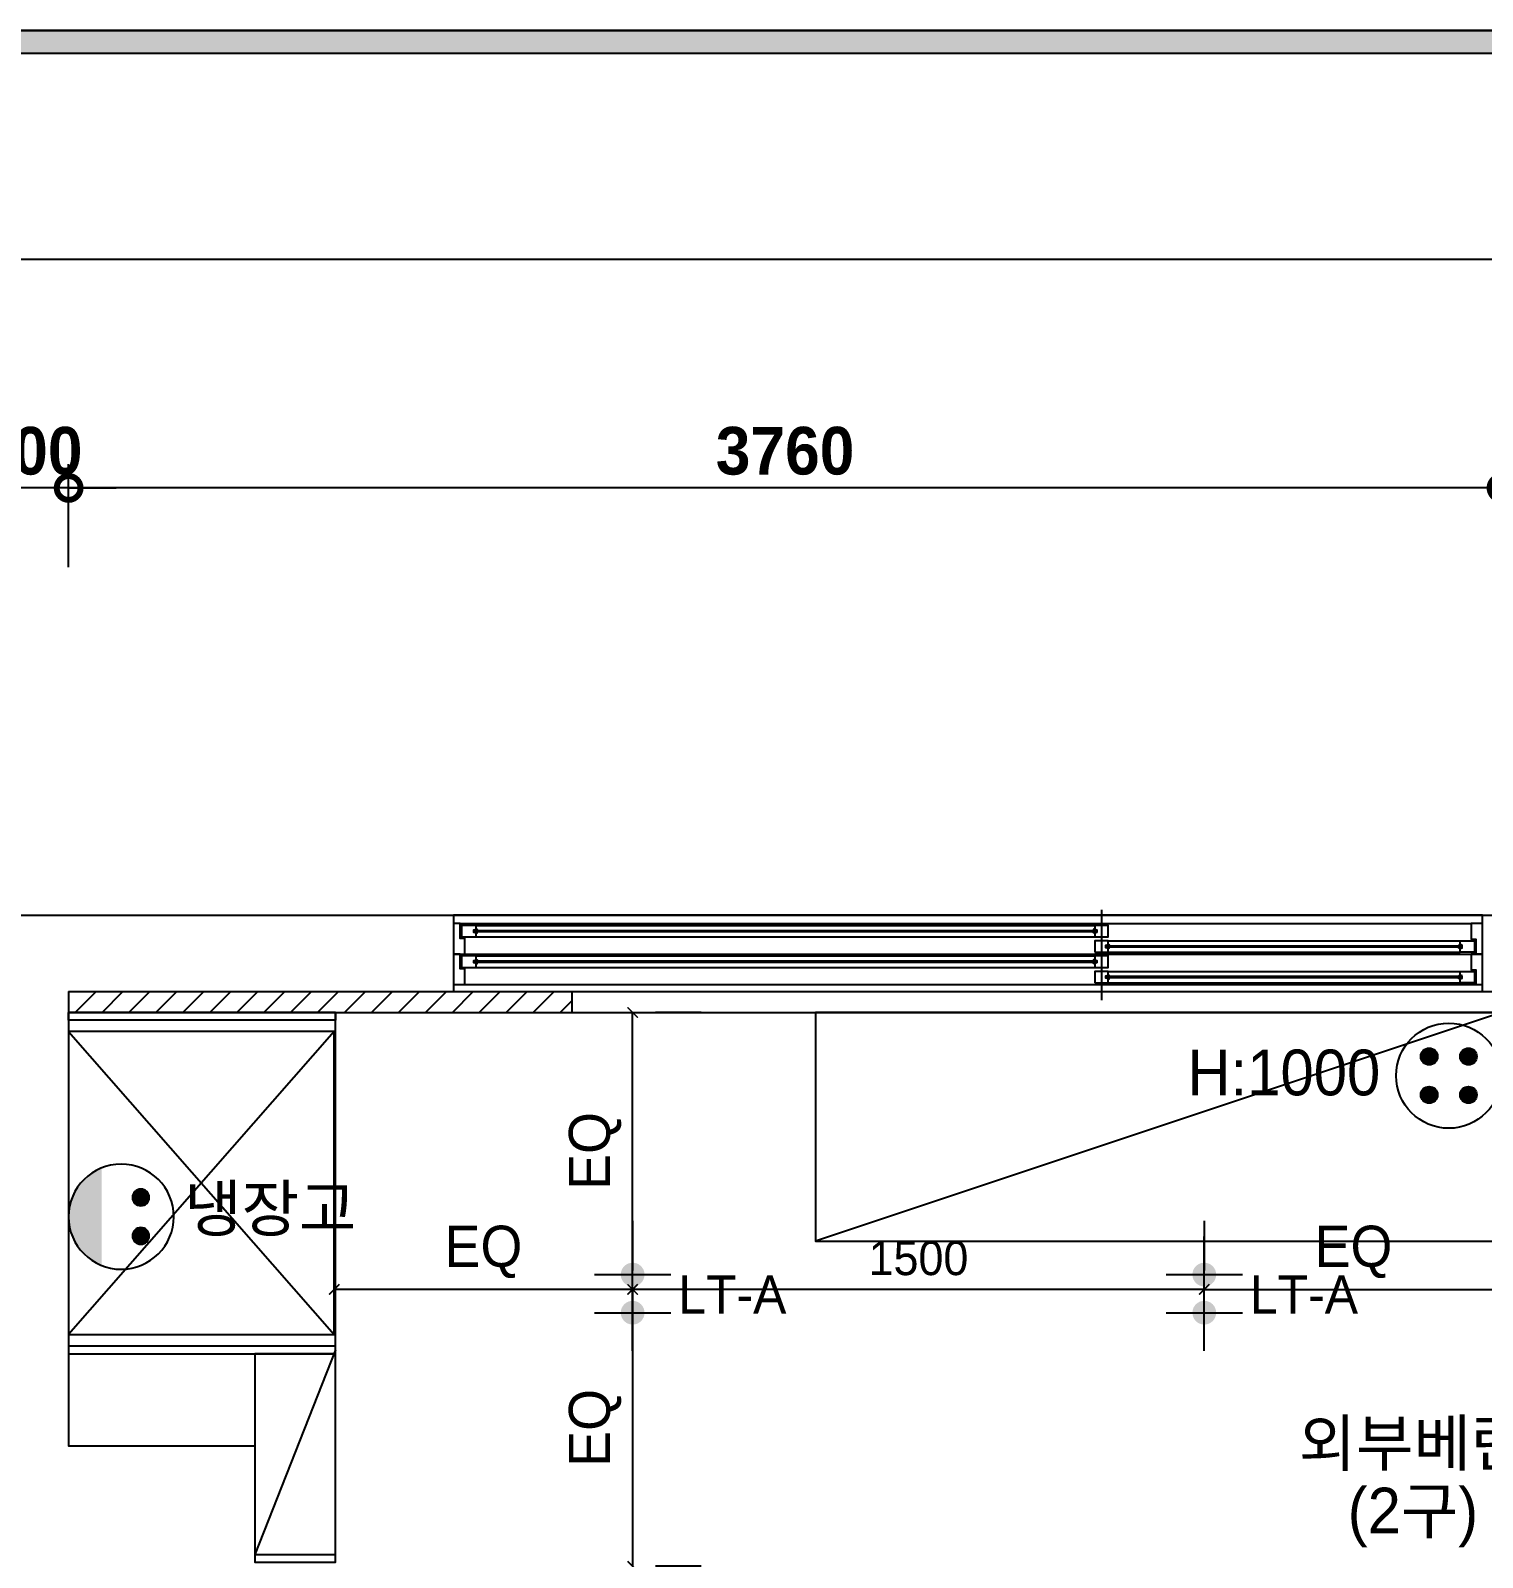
# Model space of a CAD drawing. Header units: inches. Extents: x 4138 to 127072, y -26315 to 43858.
# Drawn here: x 67439 to 71249, y 19068 to 23074 of the extents above; entities that cross this region are included whole.
import ezdxf
from ezdxf.enums import TextEntityAlignment as Align

# ---------------------------------------------------------------- set-up
doc = ezdxf.new("R2010")
doc.units = ezdxf.units.IN
doc.header["$LTSCALE"] = 50
doc.header["$MEASUREMENT"] = 0
for name, color, linetype in [('0-LINE', 7, 'Continuous'), ('02-WAL', 2, 'Continuous'), ('03-WAL NEW', 3, 'Continuous'), ('04-WIN', 4, 'Continuous'), ('06-FUR', 6, 'Continuous'), ('06-LIGHT', 4, 'Continuous'), ('07-DIM', 5, 'Continuous'), ('07-DIM WAL', 5, 'Continuous'), ('FORM(YOURNAME)-11', 1, 'Continuous'), ('RC-LIGHT', 7, 'Continuous'), ('설비', 7, 'Continuous')]:
    doc.layers.add(name, color=color, linetype=linetype)
doc.styles.add('YOURNAME', font='HY울릉도M.TTF')
doc.styles.add('넥슨고딕', font='')
doc.styles.add('코레일둥고', font='Korail_Round_Gothic_Medium.ttf')
doc.styles.get('넥슨고딕').set_extended_font_data('NEXON Lv1 Gothic Bold', bold=True)
doc.dimstyles.new('50', dxfattribs={"dimscale": 50, "dimtxt": 2.5, "dimasz": 2.5, "dimexe": 1.25, "dimexo": 2, "dimtad": 1, "dimdec": 0, "dimtxsty": '넥슨고딕', "dimblk": 'DOTSMALL', "dimcen": 2.5, "dimclrd": 1, "dimclre": 1, "dimclrt": 2, "dimadec": 0, "dimazin": 0, "dimtfac": 1, "dimtdec": 0, "dimtix": 1, "dimtmove": 0, "dimatfit": 3, "dimldrblk": 'DOTSMALL', "dimfxl": 1.25, "dimarcsym": 0})
doc.dimstyles.new('YOURNAME-50', dxfattribs={"dimscale": 50, "dimtxt": 1.8, "dimasz": 0.9, "dimexe": 1, "dimexo": 3, "dimgap": 0.7, "dimtad": 1, "dimdec": 0, "dimzin": 0, "dimdsep": 46, "dimtxsty": 'YOURNAME', "dimblk": 'ARCHTICK', "dimcen": 0, "dimclrd": 1, "dimclre": 1, "dimclrt": 7, "dimadec": 0, "dimazin": 0, "dimtfac": 1, "dimtdec": 0, "dimtix": 1, "dimtmove": 2, "dimatfit": 3, "dimldrblk": 'ARCHTICK', "dimfxl": 1, "dimtolj": 1, "dimtzin": 0, "dimarcsym": 0})
doc.dimstyles.new('YOURNAME-60', dxfattribs={"dimscale": 60, "dimtxt": 1.8, "dimasz": 0.9, "dimexe": 1, "dimexo": 3, "dimgap": 0.7, "dimtad": 1, "dimdec": 0, "dimzin": 0, "dimdsep": 46, "dimtxsty": 'YOURNAME', "dimblk": 'ARCHTICK', "dimcen": 0, "dimclrd": 1, "dimclre": 1, "dimclrt": 7, "dimadec": 0, "dimazin": 0, "dimtfac": 1, "dimtdec": 0, "dimtix": 1, "dimtmove": 2, "dimatfit": 3, "dimldrblk": 'ARCHTICK', "dimfxl": 1, "dimtolj": 1, "dimtzin": 0, "dimarcsym": 0})

# ---------------------------------------------------------------- blocks, each defined once
blk = doc.blocks.new('FORM-PLAN')
at = {"layer": 'FORM(YOURNAME)-11'}
h = blk.add_hatch(color=256, dxfattribs=at)
h.dxf.hatch_style = 1
h.paths.add_polyline_path([(-71444, 55115), (10556, 55115), (10556, 54915), (-71444, 54915)])
h.paths.add_polyline_path([(-71444, -2085), (10556, -2085), (10556, -2285), (-71444, -2285)])
at = {"layer": 'Defpoints', "color": 158}
for points in [[(-71444, -2285), (10556, -2285), (10556, 55115), (-71444, 55115)], [(-69444, 53115), (-64, 53115), (-64, 1215), (-69444, 1215)]]:
    blk.add_lwpolyline(points, close=True, dxfattribs=at)
at = {"layer": 'FORM(YOURNAME)-11'}
blk.add_lwpolyline([(-71444, 55115), (10556, 55115), (10556, 54915), (-71444, 54915)], close=True, dxfattribs=at)
at = {"layer": 'FORM(YOURNAME)-11', "color": 3, "style": 'YOURNAME'}
for tag, height, p in [('1', 450, (9905, 18188)), ('2', 450, (9905, 17544)), ('3', 450, (9905, 16257)), ('4', 450, (9905, 14326)), ('5', 515, (9905, 12009)), ('6', 515, (9905, 9757)), ('7', 515, (9905, 7504)), ('8', 515, (9905, 5252)), ('9', 515, (9905, 2999)), ('10', 515, (5655, 811)), ('11', 515, (9905, 747)), ('12', 515, (5655, -1441)), ('13', 515, (9905, -1441))]:
    blk.add_attdef(tag, text='', height=height, dxfattribs=at).set_placement(p, align=Align.MIDDLE_RIGHT)
blk = doc.blocks.new('_DOTSMALL')
at = {"color": 0, "linetype": 'ByBlock', "const_width": 0.5}
blk.add_lwpolyline([(-0.0625, 0, 1), (0.0625, 0, 1)], format="xyb", close=True, dxfattribs=at)
blk = doc.blocks.new('*D48')
at = {"layer": '07-DIM', "color": 1, "lineweight": -2, "transparency": 16777216}
for p, q in [((67538.9, 21666.1), (67538.9, 21936.5)), ((71298.9, 21666.1), (71298.9, 21936.5)), ((71298.9, 21874), (67538.9, 21874))]:
    blk.add_line(p, q, dxfattribs=at)
at = {"layer": 'Defpoints', "color": 0, "transparency": 16777216}
for p in [(67538.9, 21874), (67538.9, 21566.1), (71298.9, 21566.1)]:
    blk.add_point(p, dxfattribs=at)
at = {"layer": '07-DIM', "color": 1, "lineweight": -2, "transparency": 16777216, "xscale": 125, "yscale": 125, "zscale": 125, "rotation": 180}
blk.add_blockref('_DOTSMALL', (67538.9, 21874), dxfattribs=at)
at = {"layer": '07-DIM', "color": 1, "lineweight": -2, "transparency": 16777216, "xscale": 125, "yscale": 125, "zscale": 125}
blk.add_blockref('_DOTSMALL', (71298.9, 21874), dxfattribs=at)
at = {"layer": '07-DIM', "color": 2, "transparency": 16777216, "insert": (69418.9, 21970.8), "char_height": 125, "attachment_point": 5, "style": '넥슨고딕'}
blk.add_mtext('3760', dxfattribs=at)
blk = doc.blocks.new('*D49')
at = {"layer": '07-DIM', "color": 1, "lineweight": -2, "transparency": 16777216}
for p, q in [((67338.9, 21666.1), (67338.9, 21936.5)), ((67538.9, 21666.1), (67538.9, 21936.5)), ((67338.9, 21874), (67213.9, 21874)), ((67538.9, 21874), (67338.9, 21874)), ((67538.9, 21874), (67663.9, 21874))]:
    blk.add_line(p, q, dxfattribs=at)
at = {"layer": 'Defpoints', "color": 0, "transparency": 16777216}
for p in [(67338.9, 21874), (67338.9, 21566.1), (67538.9, 21566.1)]:
    blk.add_point(p, dxfattribs=at)
at = {"layer": '07-DIM', "color": 1, "lineweight": -2, "transparency": 16777216, "xscale": 125, "yscale": 125, "zscale": 125}
blk.add_blockref('_DOTSMALL', (67338.9, 21874), dxfattribs=at)
at = {"layer": '07-DIM', "color": 1, "lineweight": -2, "transparency": 16777216, "xscale": 125, "yscale": 125, "zscale": 125, "rotation": 180}
blk.add_blockref('_DOTSMALL', (67538.9, 21874), dxfattribs=at)
at = {"layer": '07-DIM', "color": 2, "transparency": 16777216, "insert": (67438.9, 21970.8), "char_height": 125, "attachment_point": 5, "style": '넥슨고딕'}
blk.add_mtext('200', dxfattribs=at)
blk = doc.blocks.new('egoo')
at = {"layer": '설비'}
h = blk.add_hatch(color=140, dxfattribs=at)
edge = h.paths.add_edge_path()
edge.add_arc((1015645.3, 443433.7), 22.3, 0, 360)
h = blk.add_hatch(color=140, dxfattribs=at)
edge = h.paths.add_edge_path()
edge.add_arc((1015747.7, 443433.7), 22.3, 0, 360)
h = blk.add_hatch(color=140, dxfattribs=at)
edge = h.paths.add_edge_path()
edge.add_line((1015826.3, 443329.1), (1015566.6, 443329.1))
edge.add_ellipse((1015696.5, 443381.5), major_axis=(99, 99), ratio=1, start_angle=156.9578, end_angle=293.0422)
at = {"layer": '설비', "color": 140}
for centre, radius in [((1015696.5, 443381.5), 140), ((1015645.3, 443433.7), 22.3), ((1015747.7, 443433.7), 22.3)]:
    blk.add_circle(centre, radius, dxfattribs=at)
blk = doc.blocks.new('ghehrth')
at = {"layer": '06-LIGHT'}
h = blk.add_hatch(color=256, dxfattribs=at)
h.dxf.hatch_style = 1
edge = h.paths.add_edge_path()
edge.add_arc((74745, 23106.8), 31.2, 270, 630)
at = {"color": 1, "linetype": 'Continuous'}
for p, q in [((74745, 23006.8), (74745, 23206.8)), ((74645, 23106.8), (74845, 23106.8))]:
    blk.add_line(p, q, dxfattribs=at)
blk = doc.blocks.new('FLOOR')
at = {"layer": '02-WAL'}
for p, q in [((45594.7, 47114.3), (52924.7, 47114.3)), ((45794.7, 46914.3), (45794.7, 45722.3)), ((45794.7, 46914.3), (52688.7, 46914.3)), ((45794.7, 45722.3), (46283.7, 45722.3)), ((46283.7, 45722.3), (46283.7, 45417.3))]:
    blk.add_line(p, q, dxfattribs=at)
at = {"layer": '04-WIN'}
for p, q in [((48504.7, 47128.8), (48504.7, 46971.8)), ((46822.1, 47092.7), (49474.7, 47092.7)), ((46863.8, 47087.7), (48487.2, 47087.7)), ((46863.8, 47057.7), (46863.8, 47067.7)), ((46863.8, 47057.7), (48487.2, 47057.7)), ((48504.7, 47048.8), (48504.7, 46891.7)), ((48522.2, 47047.4), (49446, 47047.4)), ((46822.1, 47012.6), (49474.7, 47012.6)), ((46834.7, 47012.7), (49487.2, 47012.6)), ((46863.8, 47007.7), (48487.2, 47007.7)), ((46863.8, 46977.7), (46863.8, 46987.7)), ((48522.2, 47017.4), (49446, 47017.4)), ((46863.8, 46977.7), (48487.2, 46977.7)), ((48522.2, 46967.3), (49446, 46967.3)), ((46834.7, 46932.6), (49487.2, 46932.5)), ((48522.2, 46937.3), (49446, 46937.3))]:
    blk.add_line(p, q, dxfattribs=at)
for points in [[(46804.7, 46914.3), (49504.7, 46914.3), (49504.7, 47114.3), (46804.7, 47114.3)], [(48492.7, 47069.5), (48487.2, 47067.7), (48487.2, 47057.7), (48522.2, 47057.7), (48522.2, 47087.7), (48487.2, 47087.7), (48487.2, 47077.7), (48492.7, 47076)], [(48487.2, 47017.4), (48522.2, 47017.4), (48522.2, 47027.4), (48516.7, 47029.2), (48516.7, 47035.6), (48522.2, 47037.4), (48522.2, 47047.4), (48487.2, 47047.4)], [(49449.5, 47030.4), (48518.7, 47030.4), (48518.7, 47034.4), (49449.5, 47034.4)], [(49451.5, 47035.6), (49446, 47037.4), (49446, 47047.4), (49484, 47047.4), (49484, 47017.4), (49446, 47017.4), (49446, 47027.4), (49451.5, 47029.2)], [(48492.7, 46989.4), (48487.2, 46987.7), (48487.2, 46977.7), (48522.2, 46977.7), (48522.2, 47007.7), (48487.2, 47007.7), (48487.2, 46997.7), (48492.7, 46995.9)], [(48487.2, 46937.3), (48522.2, 46937.3), (48522.2, 46947.3), (48516.7, 46949.1), (48516.7, 46955.5), (48522.2, 46957.3), (48522.2, 46967.3), (48487.2, 46967.3)], [(49449.5, 46950.3), (48518.7, 46950.3), (48518.7, 46954.3), (49449.5, 46954.3)], [(49451.5, 46955.5), (49446, 46957.3), (49446, 46967.3), (49484, 46967.3), (49484, 46937.3), (49446, 46937.3), (49446, 46947.3), (49451.5, 46949.1)]]:
    blk.add_lwpolyline(points, close=True, dxfattribs=at)
for points in [[(46804.7, 47021.7), (46804.7, 47012.7), (46834.7, 47012.7), (46834.7, 47053.7), (46822.1, 47053.7), (46822.1, 47092.7), (46804.7, 47092.7), (46804.7, 47083.7)], [(46863.8, 47067.7), (46858.2, 47069.5), (46858.2, 47076), (46863.8, 47077.7), (46863.8, 47087.7), (46825.8, 47087.7), (46825.8, 47057.7), (46863.8, 47057.7)], [(48490.7, 47070.7), (46860.3, 47070.7), (46860.3, 47074.7), (48490.7, 47074.7), (48490.7, 47070.7), (48490.7, 47074.7)], [(46863.8, 47078.5), (46866.5, 47077.2), (46867, 47076.2), (46867.6, 47074.7)], [(46863.8, 47067), (46866.5, 47068.3), (46867, 47069.3), (46867.6, 47070.7)], [(48487.2, 47078.5), (48484.4, 47077.2), (48483.9, 47076.2), (48483.4, 47074.7)], [(48487.2, 47067), (48484.4, 47068.3), (48483.9, 47069.3), (48483.4, 47070.7)], [(49504.7, 47083.6), (49504.7, 47092.7), (49474.7, 47092.7), (49474.7, 47053.7), (49474.7, 47051.6), (49487.2, 47051.6), (49487.2, 47012.6), (49504.7, 47012.6), (49504.7, 47021.6)], [(48522.2, 47038.2), (48525, 47036.8), (48525.5, 47035.8), (48526, 47034.4)], [(48522.2, 47026.6), (48525, 47028), (48525.5, 47029), (48526, 47030.4)], [(49446, 47038.2), (49443.2, 47036.8), (49442.7, 47035.8), (49442.2, 47034.4)], [(49446, 47026.6), (49443.2, 47028), (49442.7, 47029), (49442.2, 47030.4)], [(46804.7, 46941.6), (46804.7, 46932.6), (46834.7, 46932.6), (46834.7, 46973.6), (46822.1, 46973.6), (46822.1, 47012.6), (46804.7, 47012.6), (46804.7, 47003.6)], [(46863.8, 46987.7), (46858.2, 46989.4), (46858.2, 46995.9), (46863.8, 46997.7), (46863.8, 47007.7), (46825.8, 47007.7), (46825.8, 46977.7), (46863.8, 46977.7)], [(48490.7, 46990.7), (46860.3, 46990.7), (46860.3, 46994.7), (48490.7, 46994.7), (48490.7, 46990.7), (48490.7, 46994.7)], [(46863.8, 46998.5), (46866.5, 46997.1), (46867, 46996.1), (46867.6, 46994.7)], [(46863.8, 46986.9), (46866.5, 46988.3), (46867, 46989.2), (46867.6, 46990.7)], [(48487.2, 46998.5), (48484.4, 46997.1), (48483.9, 46996.1), (48483.4, 46994.7)], [(48487.2, 46986.9), (48484.4, 46988.3), (48483.9, 46989.2), (48483.4, 46990.7)], [(49504.7, 47003.5), (49504.7, 47012.6), (49474.7, 47012.6), (49474.7, 46973.6), (49474.7, 46971.5), (49487.2, 46971.5), (49487.2, 46932.5), (49504.7, 46932.5), (49504.7, 46941.5)], [(48522.2, 46958.1), (48525, 46956.7), (48525.5, 46955.7), (48526, 46954.3)], [(48522.2, 46946.5), (48525, 46947.9), (48525.5, 46948.9), (48526, 46950.3)], [(49446, 46958.1), (49443.2, 46956.7), (49442.7, 46955.7), (49442.2, 46954.3)], [(49446, 46946.5), (49443.2, 46947.9), (49442.7, 46948.9), (49442.2, 46950.3)]]:
    blk.add_lwpolyline(points, dxfattribs=at)
blk = doc.blocks.new('ERER')
at = {"layer": '03-WAL NEW'}
h = blk.add_hatch(dxfattribs=at)
h.set_pattern_fill('_USER', color=256, scale=50, angle=45, pattern_type=0)
h.set_pattern_definition([(45, (-1e-11, -18420), (-35.35534, 35.35534), [])])
h.paths.add_polyline_path([(72914.7, 28439.3), (72914.7, 28494.3), (71594.7, 28494.3), (71594.7, 28439.3)])
for points in [[(71594.7, 28494.3), (71594.7, 28439.3), (75354.7, 28439.3)], [(72914.7, 28494.3), (72914.7, 28439.3)]]:
    blk.add_lwpolyline(points, dxfattribs=at)
at = {"layer": '06-FUR', "color": 8}
for p, q in [((71594.7, 28389.3), (72291.7, 27594.3)), ((72291.7, 28389.3), (71594.7, 27594.3)), ((72294.7, 27554.3), (72083.7, 27017.3))]:
    blk.add_line(p, q, dxfattribs=at)
for points in [[(71594.7, 28439.3), (72294.7, 28439.3), (72294.7, 28419.3), (71594.7, 28419.3)], [(71594.7, 28389.3), (71594.7, 27594.3), (72291.7, 27594.3), (72291.7, 28389.3)], [(71594.7, 27544.3), (72294.7, 27544.3), (72294.7, 27564.3), (71594.7, 27564.3)], [(72083.7, 27017.3), (72294.7, 27017.3), (72294.7, 27544.3), (72083.7, 27544.3)]]:
    blk.add_lwpolyline(points, close=True, dxfattribs=at)
for points in [[(72294.7, 28439.3), (71594.7, 28439.3), (71594.7, 27302.3), (72083.7, 27302.3), (72083.7, 26997.3), (72294.7, 26997.3), (72294.7, 28439.3)], [(75354.7, 28439.3), (73554.7, 28439.3), (73554.7, 27839.3), (75354.7, 27839.3), (75354.7, 28439.3), (73554.7, 27839.3)]]:
    blk.add_lwpolyline(points, dxfattribs=at)
blk.add_blockref('FLOOR', (25800, -18420))
blk = doc.blocks.new('_ARCHTICK')
at = {"color": 0, "linetype": 'ByBlock', "const_width": 0.075}
blk.add_lwpolyline([(-0.25, -0.25), (0.25, 0.25)], dxfattribs=at)
blk = doc.blocks.new('*D482')
at = {"layer": '07-DIM', "color": 1, "lineweight": -2, "transparency": 16777216}
for p, q in [((69018.9, 19921.6), (69018.9, 19821.6)), ((70518.9, 19921.6), (70518.9, 19821.6)), ((70518.9, 19771.6), (69018.9, 19771.6))]:
    blk.add_line(p, q, dxfattribs=at)
at = {"layer": 'Defpoints', "color": 0, "transparency": 16777216}
for p in [(69018.9, 19771.6), (69018.9, 19771.6), (70518.9, 19771.6)]:
    blk.add_point(p, dxfattribs=at)
at = {"layer": '07-DIM', "color": 1, "lineweight": -2, "transparency": 16777216, "xscale": 45, "yscale": 45, "zscale": 45, "rotation": 180}
blk.add_blockref('_ARCHTICK', (69018.9, 19771.6), dxfattribs=at)
at = {"layer": '07-DIM', "color": 1, "lineweight": -2, "transparency": 16777216, "xscale": 45, "yscale": 45, "zscale": 45}
blk.add_blockref('_ARCHTICK', (70518.9, 19771.6), dxfattribs=at)
at = {"layer": '07-DIM', "color": 7, "transparency": 16777216, "insert": (69768.9, 19853.4), "char_height": 90, "attachment_point": 5, "style": 'YOURNAME'}
blk.add_mtext('\\A1;1500', dxfattribs=at)
blk = doc.blocks.new('4tn')
at = {"layer": '설비'}
h = blk.add_hatch(color=140, dxfattribs=at)
edge = h.paths.add_edge_path()
edge.add_arc((71109, 20382.7), 22, 0, 360)
h = blk.add_hatch(color=140, dxfattribs=at)
edge = h.paths.add_edge_path()
edge.add_arc((71212.1, 20382.7), 22, 0, 360)
h = blk.add_hatch(color=140, dxfattribs=at)
edge = h.paths.add_edge_path()
edge.add_arc((71109, 20281.8), 22, 0, 360)
h = blk.add_hatch(color=140, dxfattribs=at)
edge = h.paths.add_edge_path()
edge.add_arc((71212.1, 20281.8), 22, 0, 360)
at = {"layer": '설비', "color": 140}
for centre, radius in [((71160.5, 20332.3), 138), ((71109, 20382.7), 22), ((71212.1, 20382.7), 22), ((71109, 20281.8), 22), ((71212.1, 20281.8), 22)]:
    blk.add_circle(centre, radius, dxfattribs=at)
blk = doc.blocks.new('*D529')
at = {"layer": '07-DIM', "color": 1, "lineweight": -2, "transparency": 16777216}
for p, q in [((68235.9, 19951.6), (68235.9, 19831.6)), ((69018.9, 19951.6), (69018.9, 19831.6)), ((69018.9, 19771.6), (68235.9, 19771.6))]:
    blk.add_line(p, q, dxfattribs=at)
at = {"layer": 'Defpoints', "color": 0, "transparency": 16777216}
for p in [(68235.9, 19771.6), (68235.9, 19771.6), (69018.9, 19771.6)]:
    blk.add_point(p, dxfattribs=at)
at = {"layer": '07-DIM', "color": 1, "lineweight": -2, "transparency": 16777216, "xscale": 54, "yscale": 54, "zscale": 54, "rotation": 180}
blk.add_blockref('_ARCHTICK', (68235.9, 19771.6), dxfattribs=at)
at = {"layer": '07-DIM', "color": 1, "lineweight": -2, "transparency": 16777216, "xscale": 54, "yscale": 54, "zscale": 54}
blk.add_blockref('_ARCHTICK', (69018.9, 19771.6), dxfattribs=at)
at = {"layer": '07-DIM', "color": 7, "transparency": 16777216, "insert": (68627.4, 19870), "char_height": 108, "attachment_point": 5, "style": 'YOURNAME'}
blk.add_mtext('\\A1;EQ', dxfattribs=at)
blk = doc.blocks.new('*D530')
at = {"layer": '07-DIM', "color": 1, "lineweight": -2, "transparency": 16777216}
for p, q in [((70518.9, 19951.6), (70518.9, 19831.6)), ((71301.9, 19951.6), (71301.9, 19831.6)), ((70518.9, 19771.6), (71301.9, 19771.6))]:
    blk.add_line(p, q, dxfattribs=at)
at = {"layer": 'Defpoints', "color": 0, "transparency": 16777216}
for p in [(70518.9, 19771.6), (71301.9, 19771.6), (71301.9, 19771.6)]:
    blk.add_point(p, dxfattribs=at)
at = {"layer": '07-DIM', "color": 1, "lineweight": -2, "transparency": 16777216, "xscale": 54, "yscale": 54, "zscale": 54, "rotation": 180}
blk.add_blockref('_ARCHTICK', (70518.9, 19771.6), dxfattribs=at)
at = {"layer": '07-DIM', "color": 1, "lineweight": -2, "transparency": 16777216, "xscale": 54, "yscale": 54, "zscale": 54}
blk.add_blockref('_ARCHTICK', (71301.9, 19771.6), dxfattribs=at)
at = {"layer": '07-DIM', "color": 7, "transparency": 16777216, "insert": (70910.4, 19870), "char_height": 108, "attachment_point": 5, "style": 'YOURNAME'}
blk.add_mtext('\\A1;EQ', dxfattribs=at)
blk = doc.blocks.new('*D531')
at = {"layer": '07-DIM', "color": 1, "lineweight": -2, "transparency": 16777216}
for p, q in [((69018.9, 19771.6), (69018.9, 20498)), ((69198.9, 20498), (69078.9, 20498)), ((69198.9, 19771.6), (69078.9, 19771.6))]:
    blk.add_line(p, q, dxfattribs=at)
at = {"layer": 'Defpoints', "color": 0, "transparency": 16777216}
for p in [(69018.9, 20498), (69018.9, 20498), (69018.9, 19771.6)]:
    blk.add_point(p, dxfattribs=at)
at = {"layer": '07-DIM', "color": 1, "lineweight": -2, "transparency": 16777216, "xscale": 54, "yscale": 54, "zscale": 54}
for p, rotation in [((69018.9, 20498), 90), ((69018.9, 19771.6), 270)]:
    blk.add_blockref('_ARCHTICK', p, dxfattribs=dict(at, rotation=rotation))
at = {"layer": '07-DIM', "color": 7, "transparency": 16777216, "insert": (68920.4, 20134.8), "char_height": 108, "attachment_point": 5, "rotation": 90, "style": 'YOURNAME'}
blk.add_mtext('\\A1;EQ', dxfattribs=at)
blk = doc.blocks.new('*D532')
at = {"layer": '07-DIM', "color": 1, "lineweight": -2, "transparency": 16777216}
for p, q in [((69018.9, 19771.6), (69018.9, 19045.2)), ((69198.9, 19771.6), (69078.9, 19771.6)), ((69198.9, 19045.2), (69078.9, 19045.2))]:
    blk.add_line(p, q, dxfattribs=at)
at = {"layer": 'Defpoints', "color": 0, "transparency": 16777216}
for p in [(69018.9, 19771.6), (69018.9, 19045.2), (69018.9, 19045.2)]:
    blk.add_point(p, dxfattribs=at)
at = {"layer": '07-DIM', "color": 1, "lineweight": -2, "transparency": 16777216, "xscale": 54, "yscale": 54, "zscale": 54}
for p, rotation in [((69018.9, 19771.6), 90), ((69018.9, 19045.2), 270)]:
    blk.add_blockref('_ARCHTICK', p, dxfattribs=dict(at, rotation=rotation))
at = {"layer": '07-DIM', "color": 7, "transparency": 16777216, "insert": (68920.4, 19408.4), "char_height": 108, "attachment_point": 5, "rotation": 90, "style": 'YOURNAME'}
blk.add_mtext('\\A1;EQ', dxfattribs=at)

msp = doc.modelspace()

# ---------------------------------------------------------------- block references
at = {"layer": '0-LINE'}
msp.add_blockref('ERER', (-4055.8, -7941.3), dxfattribs=at)
at = {"layer": '06-LIGHT'}
for p in [(-5726.1, -3296.3), (-4226.1, -3296.3), (-5726.1, -3396.3), (-4226.1, -3396.3)]:
    msp.add_blockref('ghehrth', p, dxfattribs=at)
at = {"layer": '07-DIM WAL', "xscale": 0.3, "yscale": 0.3, "zscale": 0.3}
msp.add_blockref('FORM-PLAN', (78071.7, 6539.4), dxfattribs=at)
at = {"layer": 'RC-LIGHT', "color": 140}
msp.add_blockref('4tn', (0, 0), dxfattribs=at)
at = {"layer": '설비', "color": 253, "true_color": 0x95d0ad, "xscale": -0.9857143043153587, "yscale": 0.9857143043153587, "zscale": 0.9857143043153587, "rotation": 270}
msp.add_blockref('egoo', (-369370.7, -981224.2), dxfattribs=at)

# ---------------------------------------------------------------- texts
at = {"layer": 'RC-LIGHT', "color": 140, "style": '코레일둥고'}
for s, p in [('H:1000', (70474.5, 20400.7)), ('냉장고', (67842.3, 20043.9)), ('외부베란다', (70766.7, 19428.6)), ('(2구)', (70895.2, 19251.5))]:
    msp.add_text(s, height=120, dxfattribs=at).set_placement(p, align=Align.TOP_LEFT)
at = {"layer": '설비', "color": 30, "style": '코레일둥고'}
for p in [(69138.8, 19808.4), (70638.8, 19808.4)]:
    msp.add_text('LT-A', height=100, dxfattribs=at).set_placement(p, align=Align.TOP_LEFT)

# ---------------------------------------------------------------- dimensions: what is measured, and where the dimension line sits
at = {"layer": '07-DIM'}
for base, p1, p2, dimstyle, picture, middle in [((67338.9, 21874), (67538.9, 21566.1), (67338.9, 21566.1), '50', '*D49', (67438.9, 21970.8)), ((67538.9, 21874), (71298.9, 21566.1), (67538.9, 21566.1), '50', '*D48', (69418.9, 21970.8)), ((69018.9, 19771.6), (70518.9, 19771.6), (69018.9, 19771.6), 'YOURNAME-50', '*D482', (69768.9, 19853.4))]:
    dim = msp.add_linear_dim(base=base, p1=p1, p2=p2, dimstyle=dimstyle, dxfattribs=at)
    dim.commit()
    dim.dimension.update_dxf_attribs({"geometry": picture, "text_midpoint": middle})
for base, p1, p2, angle, picture, middle in [((69018.9, 20498), (69018.9, 19771.6), (69018.9, 20498), 90, '*D531', (68920.4, 20134.8)), ((71301.9, 19771.6), (70518.9, 19771.6), (71301.9, 19771.6), 180, '*D530', (70910.4, 19870)), ((69018.9, 19045.2), (69018.9, 19771.6), (69018.9, 19045.2), 270, '*D532', (68920.4, 19408.4))]:
    dim = msp.add_linear_dim(base=base, p1=p1, p2=p2, angle=angle, text='EQ', dimstyle='YOURNAME-60', dxfattribs=at)
    dim.commit()
    dim.dimension.update_dxf_attribs({"geometry": picture, "text_midpoint": middle})
dim = msp.add_linear_dim(base=(68235.9, 19771.6), p1=(69018.9, 19771.6), p2=(68235.9, 19771.6), text='EQ', dimstyle='YOURNAME-60', dxfattribs=at)
dim.commit()
dim.dimension.update_dxf_attribs({"geometry": '*D529', "text_midpoint": (68627.4, 19870)})

doc.saveas('drawing.dxf')
